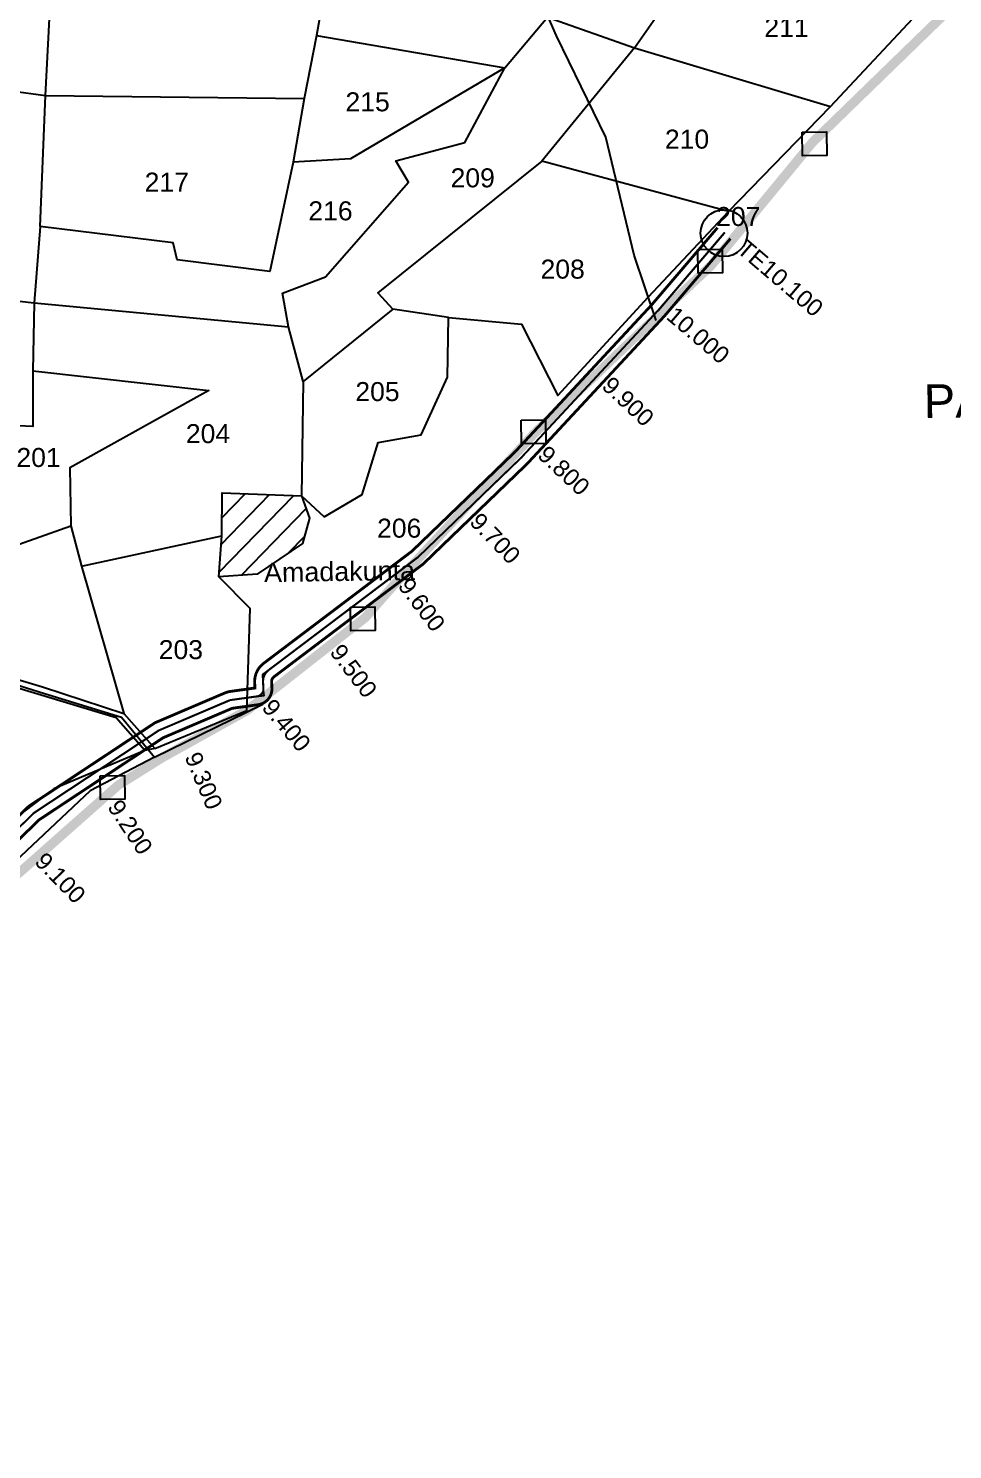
# Model space of a CAD drawing. Header units: inches. Extents: x 206739 to 240559, y 1587423 to 1599564.
# Drawn here: x 220518 to 221498, y 1595247 to 1596754 of the extents above; entities that cross this region are included whole.
import ezdxf
from ezdxf.enums import TextEntityAlignment as Align

# ---------------------------------------------------------------- set-up
doc = ezdxf.new("R2010")
doc.units = ezdxf.units.IN
doc.header["$MEASUREMENT"] = 0
doc.linetypes.add('DASHED2', pattern=[0.375, 0.25, -0.125])
doc.linetypes.add('HIDDEN2', pattern=[0.1875, 0.125, -0.0625])
for name, color, linetype in [('BLOCK', 72, 'Continuous'), ('CANAL1', 7, 'Continuous'), ('CSMark', 72, 'Continuous'), ('PLOT', 7, 'Continuous'), ('PLOT NO', 7, 'Continuous'), ('PLOTS', 7, 'Continuous'), ('ROAD', 1, 'Continuous'), ('STREAM', 4, 'Continuous'), ('text1', 7, 'Continuous'), ('text2', 7, 'Continuous'), ('VILLAGE BOUNDARY STONES', 1, 'Continuous'), ('VILLAGE BOUNDRY', 5, 'Continuous')]:
    doc.layers.add(name, color=color, linetype=linetype)
doc.styles.add('FONT1', font='Arial')
doc.styles.get("Standard").update_dxf_attribs({"font": 'arial.ttf'})

# ---------------------------------------------------------------- blocks, each defined once
blk = doc.blocks.new('CIRCLE-BOX')
for p, q in [((-0.5, 0), (0.5, 0)), ((0, 0.5), (0, -0.5))]:
    blk.add_line(p, q)
blk.add_circle((0, 0), 0.2)

msp = doc.modelspace()

# ---------------------------------------------------------------- hatches: boundary and pattern name
at = {"layer": 'STREAM'}
h = msp.add_hatch(dxfattribs=at)
h.set_pattern_fill('ANSI31', color=256, scale=153.148887, angle=0.85818726)
h.set_pattern_definition([(45.8582, (217983.866, 1597260.55), (-13.7378, 13.33231), [])])
h.paths.add_polyline_path([(220809.05212, 1596208.05824), (220816.58177, 1596234.9196), (220808.10077, 1596258.55442), (220723.8288, 1596261.6924), (220723.41178, 1596216.03301), (220720.50331, 1596172.63672), (220760.95419, 1596175.63577)])
h.paths.add_polyline_path([(220763.23013, 1596161.4177), (220933.79894, 1596163.9727), (220933.33267, 1596195.10043), (220762.76386, 1596192.54542)], flags=9)

# ---------------------------------------------------------------- linework, layer by layer
at = {"layer": 'CANAL1', "color": 200, "linetype": 'ByBlock', "ltscale": 40, "const_width": 3}
for points in [[(219765.0586, 1594946.97138), (219725.318, 1595266.78859, -0.2801529657), (219741.94072, 1595303.74569), (219909.1248, 1595418.56992), (220050.05547, 1595503.52812), (220245.1884, 1595642.77347, 0.3730817905), (220247.03252, 1595650.41401), (220243.59031, 1595657.06894, -0.3543045289), (220249.7025, 1595686.66406), (220377.98998, 1595791.71105), (220516.68354, 1595927.43261, -0.0475467573), (220520.22605, 1595930.29465), (220652.71583, 1596017.95705), (220726.62729, 1596049.49261, -0.0664162636), (220732.74417, 1596051.18975), (220753.22008, 1596054.03362), (220758.6368, 1596054.78595), (220758.38848, 1596060.24902), (220758.36771, 1596060.70597, -0.247056998), (220767.86836, 1596080.93957), (220925.14261, 1596199.85425), (221034.57655, 1596305.30878), (221179.2776, 1596460.98715), (221249.15193, 1596542.88287)], [(220390.01002, 1595778.28895), (220529.27288, 1595914.5676, -0.0475467573), (220530.1585, 1595915.2831), (220661.28417, 1596002.04295), (220733.69118, 1596032.9366, -0.0664162636), (220735.2204, 1596033.36089), (220755.69631, 1596036.20476), (220762.01582, 1596037.08247, 0.3873494601), (220776.65962, 1596054.69277), (220776.36991, 1596061.06636), (220776.34914, 1596061.5233, -0.247056998), (220778.7243, 1596066.58171), (220936.85739, 1596186.14575), (221047.42345, 1596292.69122), (221192.7224, 1596449.01285), (221262.84512, 1596531.19969)]]:
    msp.add_lwpolyline(points, format="xyb", dxfattribs=at)
at = {"layer": 'CANAL1', "color": 1, "linetype": 'HIDDEN2', "ltscale": 5, "const_width": 2}
msp.add_lwpolyline([(220384, 1595785), (220522.97821, 1595921.0001, -0.0475467573), (220525.19228, 1595922.78888), (220657, 1596010), (220730.15923, 1596041.21461, -0.0664162636), (220733.98229, 1596042.27532), (220754.45819, 1596045.11919), (220760.7777, 1596045.9969, 0.3873494601), (220767.6689, 1596054.2841), (220767.3792, 1596060.65769), (220767.35843, 1596061.11463, -0.247056998), (220773.29633, 1596073.76064), (220931, 1596193), (221041, 1596299), (221186, 1596455), (221255.99852, 1596537.04128)], format="xyb", dxfattribs=at)
at = {"layer": 'CSMark', "linetype": 'Continuous'}
for p in [(221255.9974, 1596537.03997), (221191.09086, 1596460.96671), (221123.25873, 1596387.49905), (221055.17761, 1596314.25316), (220983.98754, 1596244.06072), (220909.9305, 1596177.0694), (220830.16457, 1596116.75857), (220764.82603, 1596047.79801), (220670.85318, 1596015.91069), (220586.16339, 1595963.13066)]:
    msp.add_point(p, dxfattribs=at)
at = {"layer": 'PLOT'}
for points in [[(221068.8234, 1596766.0286), (221161.1881, 1596733.64395), (221227.876, 1596829.08919), (221233.57939, 1596944.4369), (221233.75966, 1596967.65546), (221152.31692, 1596975.93289), (221153.08041, 1596995.46676), (221157.40355, 1597059.37511), (221165.42922, 1597176.50216)], [(220871.45145, 1597002.06391), (220854.22715, 1596919.26602), (220824.0478, 1596746.57994), (220810.78938, 1596679.90247), (220799.11721, 1596612.39276), (220774.45136, 1596496.47667), (220676.05185, 1596508.72057), (220672.08772, 1596526.59994), (220530.83934, 1596544.0057), (220536.68014, 1596682.85465), (220542.2483, 1596792.01246)], [(220963.90825, 1596447.56106), (221041.21525, 1596440.67014), (221079.78514, 1596364.79262), (221175.65959, 1596469.08584), (221260.72444, 1596560.01622), (221368.76743, 1596671.36378), (221476.58522, 1596786.83666), (221505.49717, 1596847.50903), (221539.86588, 1596879.8072)], [(220824.0478, 1596746.57994), (221023.65682, 1596712.3702), (220859.85784, 1596615.69523), (220799.11721, 1596612.39276)], [(221161.1881, 1596733.64395), (221062.97716, 1596613.43407), (220888.91105, 1596473.86725), (220904.87079, 1596456.57741)], [(221161.1881, 1596733.64395), (221368.76743, 1596671.36378)], [(220257.3608, 1596722.5517), (220390.51529, 1596702.57364), (220536.68014, 1596682.85465), (220810.78938, 1596679.90247)], [(221260.72444, 1596560.01622), (221062.97716, 1596613.43407)], [(220574.57209, 1596183.98275), (220723.41178, 1596216.03301), (220723.8288, 1596261.6924), (220808.10077, 1596258.55442), (220832.10423, 1596236.36243), (220872.48538, 1596260.0689), (220889.37608, 1596314.98557), (220934.94114, 1596323.36864), (220962.65407, 1596384.28792), (220963.90825, 1596447.56106), (220904.87079, 1596456.57741), (220809.68519, 1596379.7964), (220794.12623, 1596437.72741)], [(220523.04628, 1596390.95351), (220709.75001, 1596370.03131), (220562.45851, 1596288.34017), (220563.37943, 1596226.8605), (220574.57209, 1596183.98275), (220619.71989, 1596027.81187)], [(220809.68519, 1596379.7964), (220808.10077, 1596258.55442)], [(220461.46592, 1596334.68699), (220480.29519, 1596197.50468), (220563.37943, 1596226.8605)], [(220652.57984, 1595990.8065), (220750.09058, 1596030.92045), (220753.40002, 1596138.92543), (220720.50331, 1596172.63672), (220723.41178, 1596216.03301)]]:
    msp.add_lwpolyline(points, dxfattribs=at)
at = {"layer": 'PLOTS'}
for points in [[(220236.81525, 1596495.18366), (220344.5997, 1596483.75482), (220524.4419, 1596463.23388), (220794.12623, 1596437.72741), (220787.78176, 1596473.50986), (220833.46631, 1596490.55009), (220921.44921, 1596591.07171), (220907.9113, 1596613.55614), (220981.01637, 1596633.11757), (221023.65682, 1596712.3702), (221068.8234, 1596766.0286), (221058.08318, 1596778.00276), (221087.0277, 1596890.28967), (220854.22715, 1596919.26602)], [(220530.83934, 1596544.0057), (220524.4419, 1596463.23388), (220523.04628, 1596390.95351), (220523.04875, 1596332.09555), (220461.46592, 1596334.68699), (220227.85345, 1596359.23597)], [(220333.39816, 1596115.59537), (220533.47756, 1596055.86597), (220619.71989, 1596027.81187), (220652.57984, 1595990.8065), (220641.84186, 1595988.41845), (220611.63209, 1596023.12579), (220378.23606, 1596093.64668)], [(220641.84186, 1595988.41845), (220545.54175, 1595948.0616), (220473.45179, 1595893.35202), (220374.14471, 1595770.21763), (220325.18125, 1595724.84202), (220206.47677, 1595625.73324), (220096.26461, 1595547.92598), (219962.68426, 1595451.18441), (219924.80932, 1595427.79996)]]:
    msp.add_lwpolyline(points, dxfattribs=at)
at = {"layer": 'ROAD'}
for points in [[(221183.95152, 1596444.30297), (221160.81474, 1596513.54918), (221130.8104, 1596638.90206), (221078.2567, 1596746.11482), (221033.17379, 1596849.82869)], [(219922.21269, 1595388.44792), (219924.56116, 1595446.40775), (219933.65112, 1595523.09), (219951.01626, 1595616.91096), (219977.40666, 1595715.79086), (219995.37886, 1595782.55518), (219992.32207, 1595995.14096), (220007.81464, 1596096.16009), (220089.17586, 1596127.51903), (220176.66726, 1596156.16607), (220214.74585, 1596149.83599), (220355.49922, 1596105.41683), (220535.47611, 1596049.10513), (220617.13135, 1596024.05341), (220652.30219, 1595981.3196), (220766.86306, 1596037.49657)], [(220652.30219, 1595981.3196), (220584.10939, 1595945.61276), (220497.92816, 1595864.96641), (220428.14921, 1595804.91354), (220361.86306, 1595740.88257), (220165.06607, 1595576.23052), (220047.04476, 1595479.54847), (219924.85374, 1595393.10711)]]:
    msp.add_lwpolyline(points, dxfattribs=at)
at = {"layer": 'STREAM'}
msp.add_lwpolyline([(220808.10077, 1596258.55442), (220816.58177, 1596234.9196), (220809.05212, 1596208.05824), (220760.95419, 1596175.63577), (220720.50331, 1596172.63672)], dxfattribs=at)
msp.add_open_spline([(221755.67211, 1599085.59693), (221739.56599, 1599066.01804), (221708.70601, 1599031.32011), (221666.76658, 1598979.00896), (221630.65772, 1598929.86278), (221588.00042, 1598901.96566), (221563.78674, 1598865.32471), (221528.95104, 1598845.58716), (221508.74085, 1598809.14146), (221461.03647, 1598794.42589), (221423.17261, 1598749.56421), (221368.79181, 1598726.13162), (221328.33997, 1598692.94918), (221291.67256, 1598667.33779), (221240.32639, 1598647.68958), (221189.06904, 1598616.51293), (221142.087, 1598589.52781), (221084.38871, 1598576.50008), (221054.58432, 1598519.64535), (220991.46552, 1598483.32365), (220931.01016, 1598460.99612), (220892.48466, 1598413.88646), (220836.85967, 1598411.30026), (220813.1569, 1598365.45117), (220775.04053, 1598341.71625), (220720.35523, 1598327.09018), (220684.77517, 1598286.37973), (220642.6399, 1598241.21585), (220607.60978, 1598207.39346), (220562.0262, 1598170.83111), (220527.38985, 1598138.64443), (220488.17204, 1598112.68507), (220464.47405, 1598078.05686), (220448.24521, 1598030.8083), (220446.35434, 1597981.33966), (220436.05487, 1597933.45763), (220459.01405, 1597883.00371), (220425.30816, 1597817.92628), (220387.21479, 1597764.42988), (220351.94843, 1597704.08517), (220333.38518, 1597651.87098), (220282.00689, 1597610.65673), (220279.20306, 1597536.90026), (220200.34953, 1597497.69734), (220192.2662, 1597421.95194), (220145.48504, 1597381.53838), (220114.08552, 1597340.72128), (220101.29497, 1597296.64603), (220080.21784, 1597256.08128), (220057.1217, 1597215.76351), (220029.5791, 1597156.85506), (220078.87306, 1597123.84011), (220079.62573, 1597073.76605), (220114.07448, 1597033.27277), (220127.06896, 1596977.817), (220114.02844, 1596910.22501), (220105.2781, 1596847.07271), (220082.10359, 1596783.00959), (220031.69688, 1596751.31987), (219995.59111, 1596716.60695), (219971.22092, 1596667.24293), (219922.98342, 1596635.2875), (219865.43678, 1596580.63707), (219828.84025, 1596523.63006), (219819.2866, 1596470.54448), (219801.6439, 1596440.47593), (219781.20127, 1596396.9749), (219801.65771, 1596353.28062), (219813.04265, 1596297.72238), (219802.37548, 1596237.15333), (219780.69094, 1596186.11028), (219786.58825, 1596146.99883), (219768.26605, 1596124.63805), (219760.06845, 1596099.70362), (219741.00019, 1596078.95722), (219725.61215, 1596070.09927), (219715.88302, 1596064.4988)], degree=3, knots=[276.2799610759, 276.2799610759, 276.2799610759, 276.2799610759, 352.0900794563, 416.6217710994, 477.4087872886, 533.5280663122, 566.5816186929, 606.7089943529, 650.761961493, 683.8751345815, 750.0743206293, 821.0178531046, 858.3109404185, 906.8205250547, 954.3532998728, 1022.3534215815, 1086.4895258897, 1116.5948119462, 1194.5476131599, 1259.741013369, 1332.7985283498, 1385.0513440876, 1432.8732269399, 1481.9586431842, 1526.394512391, 1564.8193847419, 1649.3202634503, 1680.3412461104, 1751.2924017852, 1794.7242098331, 1855.6407918861, 1893.0871392158, 1934.518642572, 1978.7395767918, 2041.143530937, 2083.2148798863, 2121.68721768, 2198.0754311616, 2280.832326077, 2324.8863321973, 2407.073009427, 2442.2526348443, 2515.4693734488, 2601.8870632396, 2672.4697594121, 2723.2077136005, 2782.5753579557, 2824.3807813221, 2859.9275760952, 2918.0159586982, 2972.3862828798, 3022.7698871381, 3064.8383870122, 3113.3177570299, 3176.9565253482, 3227.9345994584, 3318.1959803051, 3370.8570826737, 3423.3945209537, 3491.6070290975, 3518.8905879223, 3586.3622764507, 3659.0505042777, 3758.9436799965, 3780.9659336414, 3819.3339703644, 3863.8979321183, 3916.3152920268, 3954.5092621647, 4034.2929517023, 4095.6455612128, 4117.9795259214, 4147.1176728973, 4176.8089206438, 4196.3164156008, 4229.8548989034, 4229.8548989034, 4229.8548989034, 4229.8548989034], dxfattribs=at)
at = {"layer": 'text2', "color": 0, "linetype": 'Continuous'}
msp.add_lwpolyline([(219774, 1594948), (219732, 1595286), (219914, 1595411), (220055, 1595496), (220261, 1595643), (220246, 1595672), (220384, 1595785), (220524, 1595922), (220657, 1596010), (220657, 1596010), (220732, 1596042), (220768, 1596047), (220767, 1596069), (220931, 1596193), (221041, 1596299), (221186, 1596455), (221255.99852, 1596537.04128), (221255.99852, 1596537.04128)], dxfattribs=at)
at = {"layer": 'text2', "linetype": 'Continuous'}
msp.add_circle((221255.99852, 1596537.04128), 24.79275, dxfattribs=at)
at = {"layer": 'VILLAGE BOUNDARY STONES'}
for points in [[(221338.7428, 1596644.11097), (221364.48896, 1596644.49663), (221364.86586, 1596619.33493), (221339.11971, 1596618.94927)], [(221228.26552, 1596519.69892), (221254.01168, 1596520.08458), (221254.38858, 1596494.92288), (221228.64243, 1596494.53722)], [(221040.89529, 1596338.64175), (221066.64145, 1596339.02741), (221067.01835, 1596313.86571), (221041.27219, 1596313.48005)], [(220860.0123, 1596140.55726), (220885.75846, 1596140.94292), (220886.13536, 1596115.78122), (220860.38921, 1596115.39556)], [(220594.52553, 1595961.71824), (220620.27169, 1595962.1039), (220620.64859, 1595936.9422), (220594.90244, 1595936.55654)]]:
    msp.add_lwpolyline(points, close=True, dxfattribs=at)
at = {"layer": 'VILLAGE BOUNDRY', "linetype": 'DASHED2', "ltscale": 50, "const_width": 10}
msp.add_lwpolyline([(221539.86588, 1596879.8072), (221499.65847, 1596778.80521), (221349.70538, 1596633.17067), (221273.59967, 1596540.72211), (221241.97683, 1596502.30041), (221186.10621, 1596449.87039), (221055.52352, 1596325.31713), (220905.05449, 1596162.98061), (220875.52224, 1596129.39455), (220750.09058, 1596030.92045), (220660.65962, 1595981.17591), (220613.71556, 1595951.80134), (220337.83621, 1595707.60341), (220216.61594, 1595607.2288), (220076.55605, 1595488.53599), (219924.85374, 1595393.10711), (219919.87474, 1595387.55274), (219699.00803, 1595313.23059)], dxfattribs=at)

# ---------------------------------------------------------------- block references
at = {"layer": 'BLOCK'}
for p in [(221186, 1596455, 91.107), (221041, 1596299, 91.362), (220931, 1596193, 91.903), (220767, 1596069, 91.603), (220703, 1596039, 91.596), (220768, 1596047, 91.391), (220524, 1595922, 91.39)]:
    msp.add_blockref('CIRCLE-BOX', p, dxfattribs=at)

# ---------------------------------------------------------------- texts
at = {"layer": 'CSMark', "color": 1, "linetype": 'Continuous', "style": 'FONT1'}
for s, rotation, p in [('TE10.100', 319.52882421, (221274.25063, 1596524.67039)), ('10.000', 319.52882421, (221199.45892, 1596453.82699)), ('9.900', 317.09293414, (221131.31578, 1596380.01013)), ('9.800', 317.09293414, (221063.23466, 1596306.76423)), ('9.700', 313.93908854, (220991.62036, 1596236.13986)), ('9.600', 307.09283715, (220916.56469, 1596168.29515)), ('9.500', 307.09283715, (220844.35721, 1596098.10343)), ('9.400', 310.06151367, (220771.90574, 1596039.37912)), ('9.300', 293.10632726, (220692.03119, 1595985.44999)), ('9.200', 303.49077862, (220609.09441, 1595933.6138)), ('9.100', 314.37949208, (220530.35075, 1595875.98106))]:
    msp.add_text(s, height=18, rotation=rotation, dxfattribs=at).set_placement(p, align=Align.MIDDLE_LEFT)
at = {"layer": 'PLOT NO'}
for s, p in [('211', (221322.27289, 1596755.13012)), ('215', (220878.08322, 1596676.25845)), ('210', (221216.79156, 1596636.68859)), ('217', (220665.19888, 1596591.11139)), ('209', (220989.53048, 1596595.64507)), ('216', (220838.72869, 1596560.68711)), ('207', (221271.06348, 1596554.67201)), ('208', (221084.90972, 1596498.87196)), ('205', (220888.55842, 1596369.05051)), ('204', (220708.85534, 1596324.4766)), ('201', (220529.20229, 1596299.19041)), ('206', (220911.60047, 1596224.26554)), ('203', (220680.10584, 1596095.48773))]:
    msp.add_text(s, height=20.139367, dxfattribs=at).set_placement(p, align=Align.MIDDLE_CENTER)
at = {"layer": 'text1'}
msp.add_text('Amadakunta', height=20.419852, rotation=0.85818726, dxfattribs=at).set_placement((220768.37715, 1596167.01825))
at = {"layer": 'text1', "insert": (221466.56234, 1596436.10101), "char_height": 35.7347404, "width": 244.0980149, "attachment_point": 1, "rotation": 0.85818726}
msp.add_mtext('\\pxqc;NO.46 PAMULUR', dxfattribs=at)

doc.saveas('drawing.dxf')
